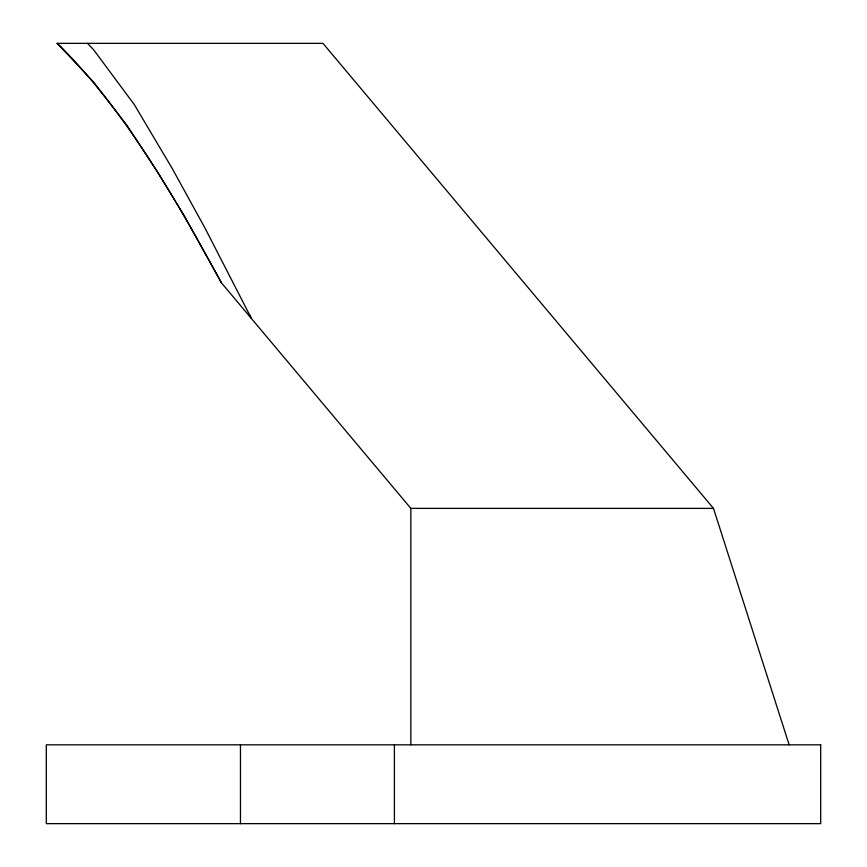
<?xml version="1.0" encoding="UTF-8"?>
<svg xmlns="http://www.w3.org/2000/svg" width="867" height="867" viewBox="0 0 867 867"><rect width="100%" height="100%" fill="white"/><g stroke="black" fill="none" stroke-linecap="round" stroke-linejoin="round"><path stroke-width="1.3" d="M57.2 43.35L93.593 82.083L126.745 125.076L157.631 172.165L184.162 215.471L221.313 282.664L410.86 508.376L713.487 508.376L789.143 744.829M221.313 282.664L216.891 274.471C172.273 193.709 125.878 112.407 60.452 46.33L57.049 43.35L322.968 43.35L713.487 508.376M87.437 43.35L93.593 49.712L134.396 104.723L172.414 168.837L205.067 228.205L251.235 318.07L249.306 314.613M410.86 508.376L410.86 744.829M394.398 744.829L394.398 823.65M240.462 744.829L240.462 823.65M820.691 744.829L46.309 744.829L46.309 823.65L820.691 823.65L820.691 744.829"/></g></svg>
